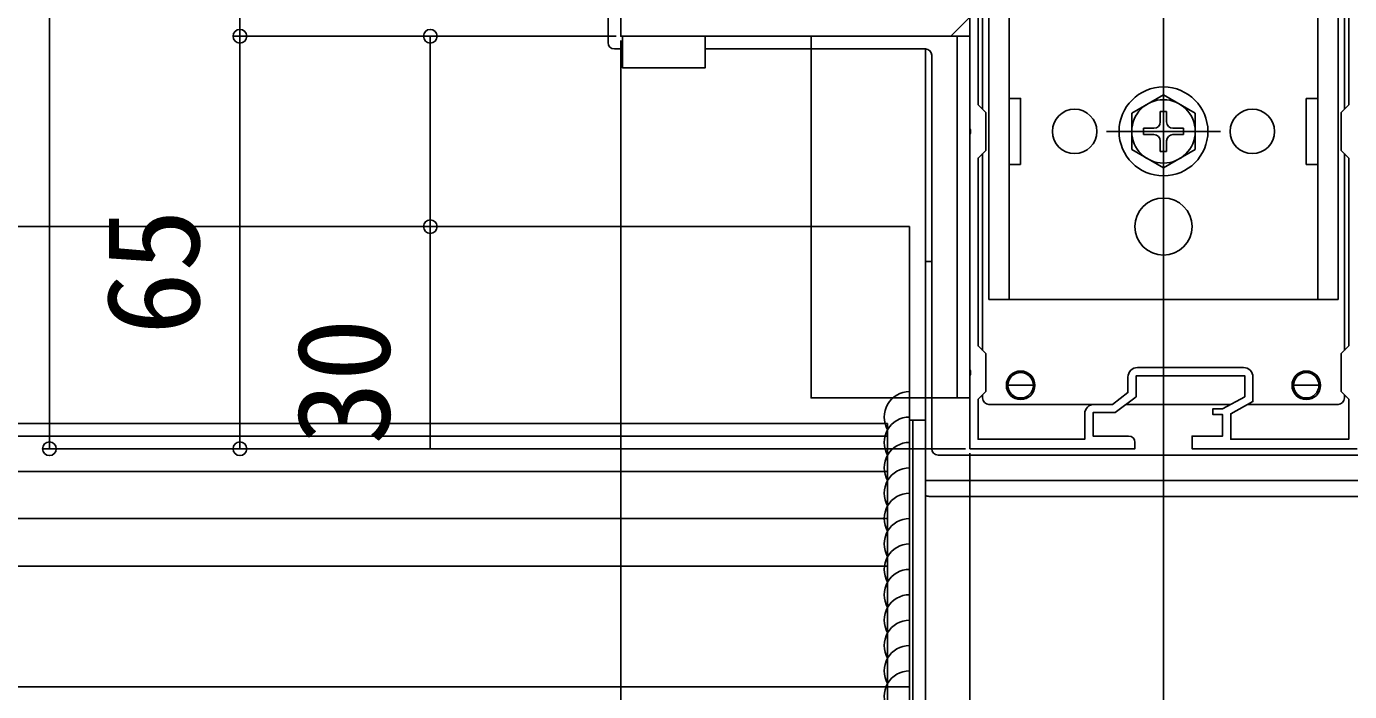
# Model space of a CAD drawing. Units: millimetres, scale not verified. Extents: x -875 to 875, y -1304 to 1296.
# Drawn here: x 372.2 to 580.6, y 197.6 to 302.4 of the extents above; entities that cross this region are included whole.
import ezdxf
from ezdxf.enums import TextEntityAlignment as Align

# ---------------------------------------------------------------- set-up
doc = ezdxf.new("R2010")
doc.units = ezdxf.units.MM
doc.header["$LTSCALE"] = 8
for name, color, linetype in [('0-3_YKK_11', 7, 'Continuous'), ('0-4_YKK_12', 2, 'Continuous'), ('0-5_YKK_13', 4, 'Continuous'), ('0-7_YKK_D', 6, 'Continuous')]:
    doc.layers.add(name, color=color, linetype=linetype)
doc.styles.add('ＭＳ ゴシック', font='')
doc.styles.get('ＭＳ ゴシック').set_extended_font_data('MS Gothic')

msp = doc.modelspace()

# ---------------------------------------------------------------- linework, layer by layer
at = {"layer": '0-3_YKK_11'}
msp.add_line((563.882, 248.695), (547.182, 248.695), dxfattribs=at)
for points in [[(520.782, 350.437), (520.782, 286.353), (520.902, 286.17), (520.902, 285.62), (520.782, 285.437), (520.782, 248.353), (520.902, 248.17), (520.902, 247.62), (520.782, 247.437), (520.782, 235.895), (546.782, 235.895), (546.782, 236.895)], [(538.882, 241.395), (538.882, 237.395), (522.082, 237.395), (522.082, 243.695), (523.282, 244.895), (523.282, 250.895), (522.082, 252.095), (522.082, 281.695), (523.282, 282.895), (523.282, 288.895), (522.082, 290.095), (522.082, 342.695)], [(580.482, 342.695), (580.482, 290.095), (579.282, 288.895), (579.282, 282.895), (580.482, 281.695), (580.482, 252.095), (579.282, 250.895), (579.282, 244.895), (580.482, 243.695), (580.482, 237.395), (561.882, 237.395), (561.882, 241.422), (565.382, 243.322), (565.382, 247.195)], [(465.782, 335.895), (465.782, 300.895), (517.782, 300.895), (520.782, 303.895)], [(545.782, 237.895), (540.182, 237.895), (540.182, 241.595), (543.682, 241.595), (546.982, 244.095), (546.982, 247.395), (564.082, 247.395), (564.082, 244.095), (560.582, 242.195), (559.082, 242.195), (559.082, 241.295), (560.582, 241.295), (560.582, 237.895), (555.782, 237.895), (555.782, 235.895), (581.782, 235.895)], [(545.682, 247.195), (545.682, 244.741), (543.245, 242.895), (540.382, 242.895)]]:
    msp.add_lwpolyline(points, dxfattribs=at)
for centre, radius, start, end in [((547.182, 247.195), 1.5, 90.00001, 179.99999), ((563.882, 247.195), 1.5, 0.00001, 89.99999), ((540.382, 241.395), 1.5, 90.00001, 179.99999), ((545.782, 236.895), 1, 0.00001, 89.99999)]:
    msp.add_arc(centre, radius, start, end, dxfattribs=at)
at = {"layer": '0-4_YKK_12'}
for p, q in [((551.282, 397.395), (551.282, 149.896)), ((514.782, 265.395), (513.782, 265.395)), ((507.782, 239.895), (-605.218, 239.895)), ((507.782, 237.869), (-605.218, 237.869)), ((507.782, 232.295), (-605.218, 232.295)), ((588.782, 230.895), (513.782, 230.895)), ((507.782, 224.895), (-605.218, 224.895)), ((507.782, 217.395), (-605.218, 217.395)), ((511.282, 198.395), (-608.718, 198.395))]:
    msp.add_line(p, q, dxfattribs=at)
for points in [[(513.782, 298.895), (513.782, 243.895), (513.782, 230.895)], [(511.282, 270.895), (495.782, 270.895), (-592.718, 270.895), (-608.718, 270.895)], [(511.282, 151.395), (511.282, 243.895), (511.282, 270.895)], [(507.782, 149.896), (507.782, 151.395), (507.782, 239.895)]]:
    msp.add_lwpolyline(points, dxfattribs=at)
for centre, radius in [((537.282, 285.895), 3.5), ((565.282, 285.895), 3.5), ((528.782, 245.895), 2.25), ((573.782, 245.895), 2.25)]:
    msp.add_circle(centre, radius, dxfattribs=at)
at = {"layer": '0-5_YKK_13'}
for p, q in [((523.782, 348.395), (523.782, 259.395)), ((526.982, 259.395), (526.982, 348.395)), ((575.582, 259.395), (575.582, 348.395)), ((578.782, 348.395), (578.782, 259.395)), ((522.782, 343.395), (522.782, 289.395)), ((579.782, 343.395), (579.782, 289.395)), ((518.782, 300.895), (518.782, 243.895)), ((466.082, 298.895), (464.782, 298.895)), ((551.282, 276.895), (551.282, 294.895)), ((551.282, 291.645), (546.282, 288.758)), ((551.282, 291.645), (556.282, 288.758)), ((573.782, 291.095), (575.582, 291.095)), ((573.782, 291.095), (573.782, 280.695)), ((546.282, 283.032), (546.282, 288.758)), ((550.782, 289.045), (550.782, 287.395)), ((550.782, 289.045), (551.782, 289.045)), ((551.782, 289.045), (551.782, 287.395)), ((556.282, 288.758), (556.282, 283.032)), ((560.282, 285.895), (542.282, 285.895)), ((549.782, 286.395), (548.132, 286.395)), ((548.132, 285.395), (548.132, 286.395)), ((554.432, 286.395), (552.782, 286.395)), ((554.432, 286.395), (554.432, 285.395)), ((549.782, 285.395), (548.132, 285.395)), ((550.782, 284.395), (550.782, 282.745)), ((551.782, 284.395), (551.782, 282.745)), ((554.432, 285.395), (552.782, 285.395)), ((522.782, 282.395), (522.782, 251.395)), ((551.282, 280.145), (546.282, 283.032)), ((551.782, 282.745), (550.782, 282.745)), ((551.282, 280.145), (556.282, 283.032)), ((579.782, 282.395), (579.782, 251.395)), ((526.982, 280.695), (528.782, 280.695)), ((573.782, 280.695), (575.582, 280.695)), ((551.282, 259.395), (551.282, 264.395)), ((523.782, 259.395), (578.782, 259.395)), ((522.782, 244.395), (522.782, 243.895)), ((530.782, 245.895), (526.782, 245.895)), ((571.782, 245.895), (575.782, 245.895)), ((579.782, 244.395), (579.782, 243.895)), ((523.782, 242.895), (543.144, 242.895)), ((545.398, 242.895), (561.871, 242.895)), ((564.596, 242.895), (578.782, 242.895)), ((515.782, 234.895), (586.782, 234.895)), ((513.782, 230.895), (514.28, 230.895)), ((514.28, 230.895), (588.284, 230.895)), ((588.188, 228.395), (514.375, 228.395))]:
    msp.add_line(p, q, dxfattribs=at)
for points in [[(463.782, 364.895), (463.782, 335.895), (463.782, 299.895)], [(513.782, 298.895), (495.782, 298.895), (479.082, 298.895)], [(514.782, 297.895), (514.782, 243.895), (514.782, 235.895)], [(526.982, 291.095), (528.782, 291.095), (528.782, 280.695)], [(511.282, 148.896), (511.282, 240.396), (511.782, 240.396)], [(511.782, 240.396), (511.782, 148.896), (511.282, 148.896)], [(511.782, 148.896), (511.782, 240.396), (513.782, 240.396)], [(513.782, 240.396), (513.782, 148.896), (511.782, 148.896)]]:
    msp.add_lwpolyline(points, dxfattribs=at)
for points in [[(466.082, 300.895), (479.082, 300.895), (479.082, 295.895), (466.082, 295.895)], [(520.782, 300.895), (520.782, 243.895), (495.782, 243.895), (495.782, 300.895)]]:
    msp.add_lwpolyline(points, close=True, dxfattribs=at)
for centre, radius in [((551.282, 285.895), 7), ((551.282, 285.895), 5), ((537.282, 285.895), 3.5), ((565.282, 285.895), 3.5), ((551.282, 270.895), 4.5)]:
    msp.add_circle(centre, radius, dxfattribs=at)
for centre, radius, start, end in [((464.782, 299.895), 1, 180, 270), ((513.782, 297.895), 1, 0, 90), ((549.782, 287.395), 1, 270, 0), ((552.782, 287.395), 1, 180, 270), ((549.782, 284.395), 1, 0, 90), ((552.782, 284.395), 1, 90, 180), ((528.782, 245.895), 2, 90, 180), ((528.782, 245.895), 2, 0, 90), ((573.782, 245.895), 2, 90, 180), ((573.782, 245.895), 2, 0, 90), ((511.282, 240.896), 4, 90, 210), ((523.782, 243.895), 1, 180, 270), ((528.782, 245.895), 2, 180, 270), ((528.782, 245.895), 2, 270, 0), ((573.782, 245.895), 2, 180, 270), ((573.782, 245.895), 2, 270, 0), ((578.782, 243.895), 1, 270, 0), ((511.282, 236.896), 4, 90, 210), ((511.282, 232.896), 4, 90, 210), ((515.782, 235.895), 1, 180, 270), ((511.282, 228.896), 4, 90, 210), ((511.282, 224.896), 4, 90, 210), ((514.375, 229.395), 1, 233.58621, 270), ((511.282, 220.896), 4, 90, 210), ((511.282, 216.896), 4, 90, 210), ((511.282, 212.896), 4, 90, 210), ((511.282, 208.896), 4, 90, 210), ((511.282, 204.896), 4, 90, 210), ((511.282, 200.896), 4, 90, 210), ((511.282, 196.896), 4, 90, 210)]:
    msp.add_arc(centre, radius, start, end, dxfattribs=at)
at = {"layer": '0-7_YKK_D'}
for p, q in [((375.782, 367.895), (375.782, 235.895)), ((465.082, 300.895), (404.782, 300.895)), ((405.782, 235.895), (405.782, 300.895)), ((465.082, 300.895), (434.782, 300.895)), ((465.782, 300.195), (465.782, 108.896)), ((520.082, 235.895), (374.782, 235.895)), ((520.082, 235.895), (404.782, 235.895)), ((520.782, 235.195), (520.782, 108.896))]:
    msp.add_line(p, q, dxfattribs=at)
for points in [[(405.782, 300.895), (405.782, 335.895), (405.782, 367.895), (405.782, 403.331)], [(435.782, 300.895), (435.782, 270.895), (435.782, 236.004)]]:
    msp.add_lwpolyline(points, dxfattribs=at)
for centre in [(405.782, 300.895), (405.782, 300.895), (435.782, 300.895), (435.782, 270.895), (375.782, 235.895), (405.782, 235.895)]:
    msp.add_circle(centre, 1.075, dxfattribs=at)

# ---------------------------------------------------------------- texts
at = {"layer": '0-7_YKK_D', "style": 'ＭＳ ゴシック'}
for s, p in [('65', (403.782, 253.793)), ('30', (433.782, 236.527))]:
    msp.add_text(s, height=14.66, rotation=90, dxfattribs=at).set_placement(p, align=Align.BOTTOM_LEFT)

doc.saveas('drawing.dxf')
